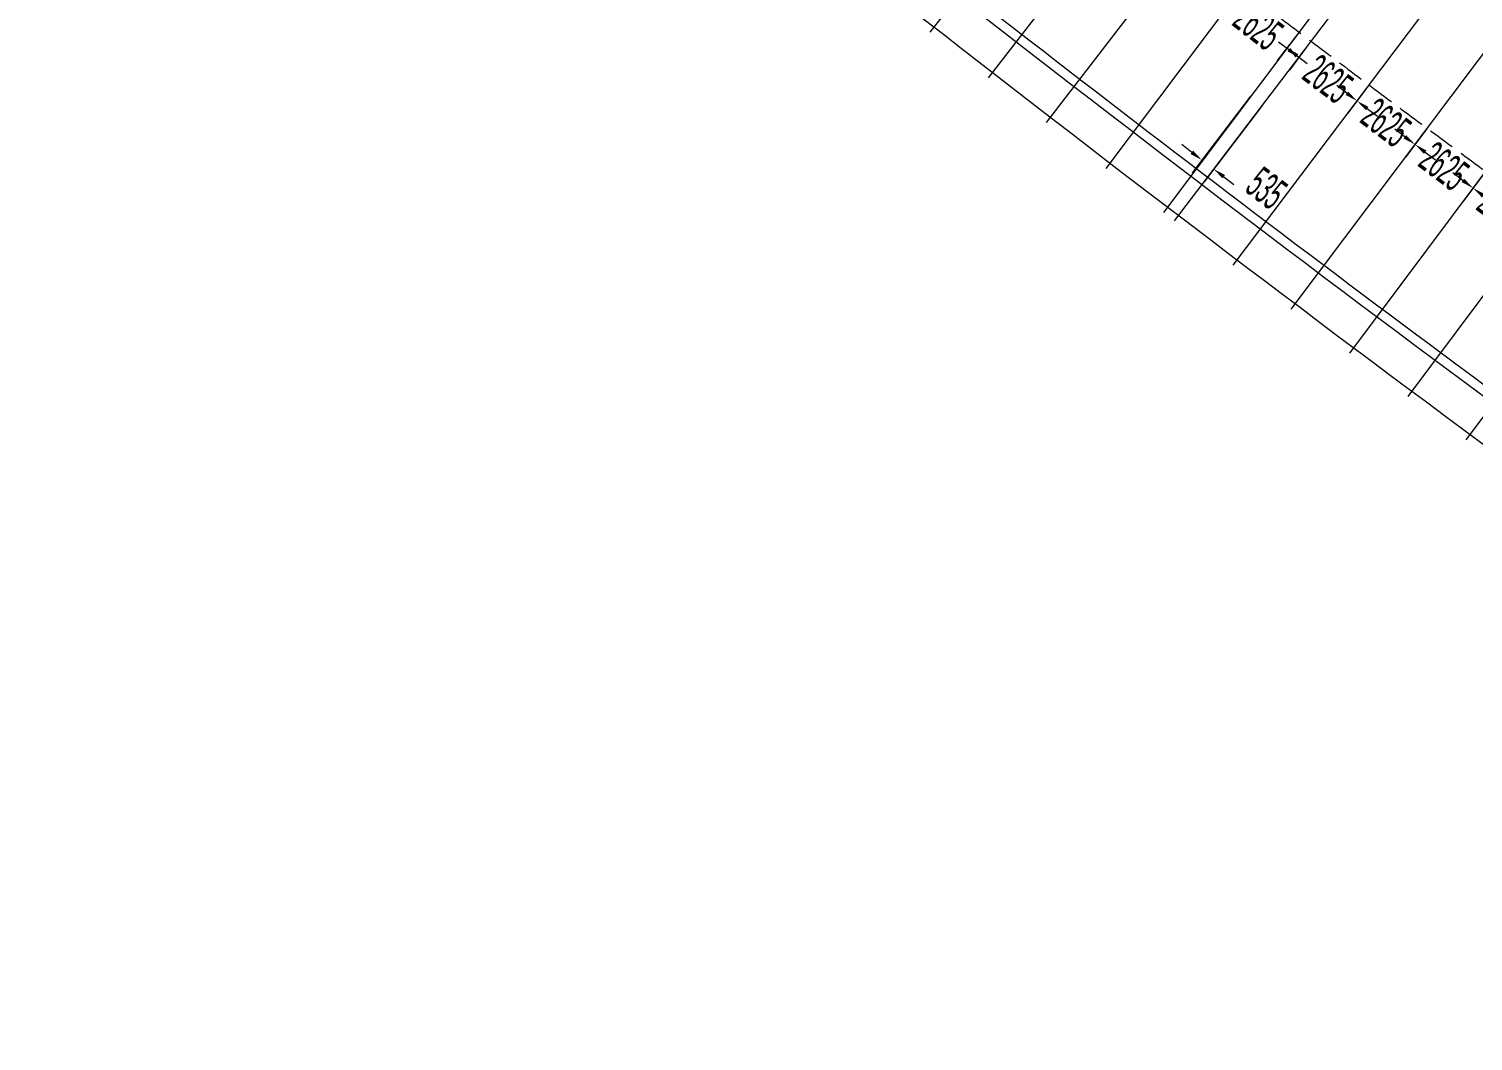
# Model space of a CAD drawing. Header units: millimetres. Extents: x 27228149 to 29012050, y 40856015 to 42918728.
# Drawn here: x 27665815 to 27718037, y 41950897 to 41987504 of the extents above; entities that cross this region are included whole.
import ezdxf

# ---------------------------------------------------------------- set-up
doc = ezdxf.new("R2010")
doc.units = ezdxf.units.MM
doc.header["$LTSCALE"] = 0.05
doc.linetypes.add('DGN Style 3', pattern=[27349.722329, 19535.51595, -7814.20638])
doc.layers.get('Defpoints').update_dxf_attribs({"lineweight": 0})
for name, color, linetype, lineweight in [('InnerEdge_NB', 7, 'Continuous', 0), ('InnerEdge_SB', 7, 'Continuous', 0), ('OuterEdge_NB', 7, 'Continuous', 0), ('OuterEdge_SB', 7, 'Continuous', 0), ('PlacementCurve_NB', 1, 'DGN Style 3', 0), ('PlacementCurve_SB', 1, 'DGN Style 3', 0), ('S-_ANOT----_A-', 7, 'Continuous', 0), ('S-_SEG-----_E-NB', 3, 'Continuous', 13), ('S-_WALLLBW-_E-', 40, 'Continuous', 13)]:
    doc.layers.add(name, color=color, linetype=linetype, lineweight=lineweight)
doc.styles.add('StyleWORKING', font='WORKING.shx')
doc.dimstyles.new('dim300', dxfattribs={"dimtxt": 750, "dimasz": 750, "dimexe": 375, "dimexo": 375, "dimgap": 375, "dimtad": 1, "dimdec": 0, "dimzin": 11, "dimdsep": 46, "dimtxsty": 'StyleWORKING', "dimsah": 1, "dimcen": 0.09, "dimclrd": 7, "dimclre": 7, "dimadec": 4, "dimazin": 3, "dimtfac": 1, "dimtdec": 0, "dimtmove": 0, "dimatfit": 3, "dimfxl": 1, "dimtolj": 1, "dimtzin": 0, "dimlwd": 0, "dimlwe": 0, "dimarcsym": 0})

# ---------------------------------------------------------------- blocks, each defined once
blk = doc.blocks.new('*D816')
at = {"layer": 'Defpoints', "color": 0, "linetype": 'Continuous', "transparency": 16777216}
for p in [(27712243, 41987146), (27714373, 41985610), (27713839, 41984900)]:
    blk.add_point(p, dxfattribs=at)
at = {"layer": 'S-_ANOT----_A-', "color": 7, "linetype": 'Continuous', "lineweight": 0, "transparency": 16777216}
for p, q in [((27711372, 41986752), (27711005, 41987029)), ((27714207, 41984623), (27714575, 41984347))]:
    blk.add_line(p, q, dxfattribs=at)
at = {"layer": 'S-_ANOT----_A-', "linetype": 'Continuous', "transparency": 16777216}
for p, q in [((27712174, 41987054), (27711395, 41986016)), ((27714304, 41985518), (27713494, 41984440))]:
    blk.add_line(p, q, dxfattribs=at)
at = {"layer": 'S-_ANOT----_A-', "color": 7, "linetype": 'Continuous', "transparency": 16777216}
for points in [[(27711418, 41986814), (27711326, 41986691), (27711740, 41986476)], [(27714253, 41984685), (27714161, 41984562), (27713839, 41984900)]]:
    blk.add_solid(points, dxfattribs=at)
at = {"layer": 'S-_ANOT----_A-', "color": 0, "linetype": 'Continuous', "transparency": 16777216, "insert": (27712791, 41985689), "char_height": 1150, "attachment_point": 5, "rotation": 323.0916, "style": 'StyleWORKING'}
blk.add_mtext('\\A1;{\\W0.47826;\\C0;2625}', dxfattribs=at)
blk = doc.blocks.new('*D817')
at = {"layer": 'Defpoints', "color": 0, "linetype": 'Continuous', "transparency": 16777216}
for p in [(27714373, 41985610), (27716428, 41983976), (27715938, 41983323)]:
    blk.add_point(p, dxfattribs=at)
at = {"layer": 'S-_ANOT----_A-', "linetype": 'Continuous', "transparency": 16777216}
for p, q in [((27714304, 41985518), (27713494, 41984440)), ((27716359, 41983884), (27715593, 41982863))]:
    blk.add_line(p, q, dxfattribs=at)
at = {"layer": 'S-_ANOT----_A-', "color": 7, "linetype": 'Continuous', "lineweight": 0, "transparency": 16777216}
for p, q in [((27713472, 41985176), (27713104, 41985452)), ((27716306, 41983047), (27716674, 41982771))]:
    blk.add_line(p, q, dxfattribs=at)
at = {"layer": 'S-_ANOT----_A-', "color": 7, "linetype": 'Continuous', "transparency": 16777216}
for points in [[(27713518, 41985237), (27713426, 41985115), (27713839, 41984900)], [(27716352, 41983108), (27716260, 41982986), (27715938, 41983323)]]:
    blk.add_solid(points, dxfattribs=at)
at = {"layer": 'S-_ANOT----_A-', "color": 0, "linetype": 'Continuous', "transparency": 16777216, "insert": (27714890, 41984113), "char_height": 1150, "attachment_point": 5, "rotation": 323.0916, "style": 'StyleWORKING'}
blk.add_mtext('\\A1;{\\W0.47826;\\C0;2625}', dxfattribs=at)
blk = doc.blocks.new('*D818')
at = {"layer": 'Defpoints', "color": 0, "linetype": 'Continuous', "transparency": 16777216}
for p in [(27716428, 41983976), (27718527, 41982399), (27718037, 41981747)]:
    blk.add_point(p, dxfattribs=at)
at = {"layer": 'S-_ANOT----_A-', "color": 7, "linetype": 'Continuous', "lineweight": 0, "transparency": 16777216}
for p, q in [((27715570, 41983599), (27715203, 41983876)), ((27718405, 41981470), (27718773, 41981194))]:
    blk.add_line(p, q, dxfattribs=at)
at = {"layer": 'S-_ANOT----_A-', "linetype": 'Continuous', "transparency": 16777216}
for p, q in [((27716359, 41983884), (27715593, 41982863)), ((27718458, 41982307), (27717692, 41981287))]:
    blk.add_line(p, q, dxfattribs=at)
at = {"layer": 'S-_ANOT----_A-', "color": 7, "linetype": 'Continuous', "transparency": 16777216}
for points in [[(27715617, 41983661), (27715524, 41983538), (27715938, 41983323)], [(27718451, 41981532), (27718359, 41981409), (27718037, 41981747)]]:
    blk.add_solid(points, dxfattribs=at)
at = {"layer": 'S-_ANOT----_A-', "color": 0, "linetype": 'Continuous', "transparency": 16777216, "insert": (27716989, 41982536), "char_height": 1150, "attachment_point": 5, "rotation": 323.0916, "style": 'StyleWORKING'}
blk.add_mtext('\\A1;{\\W0.47826;\\C0;2625}', dxfattribs=at)
blk = doc.blocks.new('*D819')
at = {"layer": 'Defpoints', "color": 0, "linetype": 'Continuous', "transparency": 16777216}
for p in [(27718527, 41982399), (27720670, 41980881), (27720136, 41980170)]:
    blk.add_point(p, dxfattribs=at)
at = {"layer": 'S-_ANOT----_A-', "color": 7, "linetype": 'Continuous', "lineweight": 0, "transparency": 16777216}
for p, q in [((27717670, 41982023), (27717302, 41982299)), ((27720504, 41979894), (27720872, 41979618))]:
    blk.add_line(p, q, dxfattribs=at)
at = {"layer": 'S-_ANOT----_A-', "linetype": 'Continuous', "transparency": 16777216}
for p, q in [((27718458, 41982307), (27717692, 41981287)), ((27720601, 41980789), (27719791, 41979711))]:
    blk.add_line(p, q, dxfattribs=at)
at = {"layer": 'S-_ANOT----_A-', "color": 7, "linetype": 'Continuous', "transparency": 16777216}
for points in [[(27717716, 41982084), (27717624, 41981962), (27718037, 41981747)], [(27720550, 41979955), (27720458, 41979833), (27720136, 41980170)]]:
    blk.add_solid(points, dxfattribs=at)
at = {"layer": 'S-_ANOT----_A-', "color": 0, "linetype": 'Continuous', "transparency": 16777216, "insert": (27719088, 41980960), "char_height": 1150, "attachment_point": 5, "rotation": 323.0916, "style": 'StyleWORKING'}
blk.add_mtext('\\A1;{\\W0.47826;\\C0;2625}', dxfattribs=at)
blk = doc.blocks.new('*D1241')
at = {"layer": 'Defpoints', "color": 0, "linetype": 'Continuous', "transparency": 16777216}
for p in [(27710061, 41985163), (27710486, 41984839), (27708231, 41982760)]:
    blk.add_point(p, dxfattribs=at)
at = {"layer": 'S-_ANOT----_A-', "linetype": 'Continuous', "transparency": 16777216}
for p, q in [((27709991, 41985071), (27707883, 41982302)), ((27710417, 41984747), (27708309, 41981978))]:
    blk.add_line(p, q, dxfattribs=at)
at = {"layer": 'S-_ANOT----_A-', "color": 7, "linetype": 'Continuous', "lineweight": 0, "transparency": 16777216}
for p, q in [((27707865, 41983039), (27707499, 41983317)), ((27709023, 41982157), (27709389, 41981878))]:
    blk.add_line(p, q, dxfattribs=at)
at = {"layer": 'S-_ANOT----_A-', "color": 7, "linetype": 'Continuous', "transparency": 16777216}
for points in [[(27707912, 41983100), (27707819, 41982978), (27708231, 41982760)], [(27709069, 41982218), (27708976, 41982096), (27708657, 41982436)]]:
    blk.add_solid(points, dxfattribs=at)
at = {"layer": 'S-_ANOT----_A-', "color": 0, "linetype": 'Continuous', "transparency": 16777216, "insert": (27710567, 41981741), "char_height": 1150, "attachment_point": 5, "rotation": 322.715, "style": 'StyleWORKING'}
blk.add_mtext('\\A1;{\\W0.47826;\\C0;535}', dxfattribs=at)
blk = doc.blocks.new('*D1243')
at = {"layer": 'Defpoints', "color": 0, "linetype": 'Continuous', "transparency": 16777216}
for p in [(27709772, 41989117), (27711857, 41987522), (27711307, 41986811)]:
    blk.add_point(p, dxfattribs=at)
at = {"layer": 'S-_ANOT----_A-', "color": 7, "linetype": 'Continuous', "lineweight": 0, "transparency": 16777216}
for p, q in [((27708866, 41988698), (27708503, 41988980)), ((27711670, 41986529), (27712034, 41986248))]:
    blk.add_line(p, q, dxfattribs=at)
at = {"layer": 'S-_ANOT----_A-', "linetype": 'Continuous', "transparency": 16777216}
for p, q in [((27709702, 41989026), (27708878, 41987962)), ((27711787, 41987431), (27710955, 41986356))]:
    blk.add_line(p, q, dxfattribs=at)
at = {"layer": 'S-_ANOT----_A-', "color": 7, "linetype": 'Continuous', "transparency": 16777216}
for points in [[(27708913, 41988759), (27708820, 41988638), (27709230, 41988417)], [(27711717, 41986590), (27711623, 41986468), (27711307, 41986811)]]:
    blk.add_solid(points, dxfattribs=at)
at = {"layer": 'S-_ANOT----_A-', "color": 0, "linetype": 'Continuous', "transparency": 16777216, "insert": (27710269, 41987615), "char_height": 1150, "attachment_point": 5, "rotation": 322.2744, "style": 'StyleWORKING'}
blk.add_mtext('\\A1;{\\W0.47826;\\C0;2625}', dxfattribs=at)

msp = doc.modelspace()

# ---------------------------------------------------------------- linework, layer by layer
at = {"layer": 'InnerEdge_NB'}
msp.add_lwpolyline([(27283724.5, 42878514.7, -0.0568157), (27345588.8, 42682480.7), (27368075.3, 42566916.3, 0.0263705), (27393633.3, 42464653, 0.0426618), (27458420.2, 42303807.1, 0.1075608), (27699785.7, 42006839.6, 0.026969), (27783127.3, 41947329.2), (27839783.5, 41911319.6)], format="xyb", dxfattribs=at)
at = {"layer": 'InnerEdge_SB', "extrusion": (0, 0, -1)}
msp.add_lwpolyline([(-27784629.2, 41949692.3, 0.026969), (-27701533.2, 42009027.3, 0.1075608), (-27460918.9, 42305070.6, 0.0691101), (-27370363.7, 42569291.8)], format="xyb", dxfattribs=at)
at = {"layer": 'OuterEdge_NB'}
msp.add_arc((28292740.9, 42749132.7), 964200, 231.3864192, 233.6911305, dxfattribs=at)
at = {"layer": 'OuterEdge_SB', "extrusion": (0, 0, -1)}
msp.add_arc((-28292711.8, 42749092), 933050, 302.4392298, 308.6125683, dxfattribs=at)
at = {"layer": 'PlacementCurve_NB'}
msp.add_lwpolyline([(27288809.3, 42846343.4, -0.0480477), (27337834.2, 42680971.8), (27359958.8, 42567267.3, 0.0690894), (27451045.4, 42301107.2, 0.1079959), (27694979, 42000696.1, 0.0193193), (27725549.4, 41977271, 0.0146476), (27778701.6, 41940923.9), (27835716.4, 41904662.4)], format="xyb", dxfattribs=at)
at = {"layer": 'PlacementCurve_SB'}
msp.add_lwpolyline([(27305541.4, 42854039, -0.0482858), (27355899.2, 42684467.3), (27377998.9, 42570890.3, 0.0688708), (27467496.8, 42309348.2, 0.1110949), (27715510, 42007942.3, 0.028125), (27802629.8, 41947720.4), (27845874.9, 41921290)], format="xyb", dxfattribs=at)
at = {"layer": 'S-_SEG-----_E-NB'}
for p, q in [((27698400.8, 41987382.3), (27708605.6, 42000386.4)), ((27700519.9, 41985733.7), (27710630.9, 41998810.7)), ((27702614.6, 41984113.2), (27712688.9, 41997218.6)), ((27704764.5, 41982459.6), (27714701.4, 41995670.4)), ((27706848.9, 41980865.5), (27716787, 41994074.9)), ((27707243, 41980565.1), (27717243.4, 41993726.9)), ((27709359.7, 41978957.3), (27719307.8, 41992158.7)), ((27711463.7, 41977368.1), (27721393.1, 41990583.5)), ((27713581.4, 41975777.6), (27723473.6, 41989020.9)), ((27715684.6, 41974206.9), (27725576.8, 41987450.3)), ((27717792.2, 41972642), (27727684.4, 41985885.4))]:
    msp.add_line(p, q, dxfattribs=at)
at = {"layer": 'S-_WALLLBW-_E-', "extrusion": (0, 0, -1)}
for radius, end in [(931300, 308.6125686), (932700, 308.6125686), (964500, 308.6122572), (965900, 308.6122572)]:
    msp.add_arc((-28292711.8, 42749092), radius, 302.4392298, end, dxfattribs=at)

# ---------------------------------------------------------------- dimensions: what is measured, and where the dimension line sits
at = {"layer": 'S-_ANOT----_A-', "linetype": 'Continuous'}
for base, p1, p2, angle, override, picture, middle, turn in [((27711306.5, 41986810.5), (27709772, 41989117), (27711857, 41987522.2), 142.2744, {"dimscale": 1000, "dimtxt": 1.15, "dimasz": 0.46, "dimexe": 0.575, "dimexo": 0.115, "dimgap": 0.2875, "dimtad": 1, "dimjust": 0, "dimtih": 0, "dimtoh": 0, "dimlfac": 1, "dimsah": 1, "dimcen": 0, "dimse1": 0, "dimse2": 0, "dimclre": 256, "dimclrt": 0, "dimtol": 0, "dimtfac": 1, "dimtofl": 0, "dimtmove": 2, "dimatfit": 3, "dimfrac": 0, "dimtolj": 1, "dimlwe": 65535}, '*D1243', (27710269.3, 41987614.7), 322.2744), ((27713839.4, 41984899.6), (27712243.2, 41987146), (27714372.8, 41985609.9), 143.09155, {"dimscale": 1000, "dimtxt": 1.15, "dimasz": 0.46, "dimexe": 0.575, "dimexo": 0.115, "dimgap": 0.2875, "dimtad": 1, "dimjust": 0, "dimtih": 0, "dimtoh": 0, "dimlfac": 1, "dimsah": 1, "dimcen": 0, "dimse1": 0, "dimse2": 0, "dimclre": 256, "dimclrt": 0, "dimtol": 0, "dimtfac": 1, "dimtofl": 0, "dimtmove": 2, "dimatfit": 3, "dimfrac": 0, "dimtolj": 1, "dimlwe": 65535}, '*D816', (27712790.6, 41985689.1), 323.09155), ((27715938.3, 41983323.2), (27714372.8, 41985609.9), (27716428.4, 41983975.8), 143.09155, {"dimscale": 1000, "dimtxt": 1.15, "dimasz": 0.46, "dimexe": 0.575, "dimexo": 0.115, "dimgap": 0.2875, "dimtad": 1, "dimjust": 0, "dimtih": 0, "dimtoh": 0, "dimlfac": 1, "dimsah": 1, "dimcen": 0, "dimse1": 0, "dimse2": 0, "dimclre": 256, "dimclrt": 0, "dimtol": 0, "dimtfac": 1, "dimtofl": 0, "dimtmove": 2, "dimatfit": 3, "dimfrac": 0, "dimtolj": 1, "dimlwe": 65535}, '*D817', (27714889.7, 41984112.5), 323.09155), ((27708231.1, 41982759.9), (27710486.4, 41984838.8), (27710060.7, 41985162.9), 142.71499, {"dimscale": 1000, "dimtxt": 1.15, "dimasz": 0.46, "dimexe": 0.575, "dimexo": 0.115, "dimgap": 0.2875, "dimtad": 1, "dimtih": 0, "dimtoh": 0, "dimlfac": 1, "dimsah": 1, "dimcen": 0, "dimse1": 0, "dimse2": 0, "dimclre": 256, "dimclrt": 0, "dimtol": 0, "dimtfac": 1, "dimtofl": 0, "dimtmove": 2, "dimatfit": 3, "dimfrac": 0, "dimtolj": 1, "dimlwe": 65535}, '*D1241', (27710566.9, 41981740.5), 322.71499), ((27718037.4, 41981746.7), (27716428.4, 41983975.8), (27718527.5, 41982399.3), 143.09155, {"dimscale": 1000, "dimtxt": 1.15, "dimasz": 0.46, "dimexe": 0.575, "dimexo": 0.115, "dimgap": 0.2875, "dimtad": 1, "dimjust": 0, "dimtih": 0, "dimtoh": 0, "dimlfac": 1, "dimsah": 1, "dimcen": 0, "dimse1": 0, "dimse2": 0, "dimclre": 256, "dimclrt": 0, "dimtol": 0, "dimtfac": 1, "dimtofl": 0, "dimtmove": 2, "dimatfit": 3, "dimfrac": 0, "dimtolj": 1, "dimlwe": 65535}, '*D818', (27716988.7, 41982536.1), 323.09155), ((27720136.2, 41980170.4), (27718527.5, 41982399.3), (27720669.6, 41980880.7), 143.09155, {"dimscale": 1000, "dimtxt": 1.15, "dimasz": 0.46, "dimexe": 0.575, "dimexo": 0.115, "dimgap": 0.2875, "dimtad": 1, "dimjust": 0, "dimtih": 0, "dimtoh": 0, "dimlfac": 1, "dimsah": 1, "dimcen": 0, "dimse1": 0, "dimse2": 0, "dimclre": 256, "dimclrt": 0, "dimtol": 0, "dimtfac": 1, "dimtofl": 0, "dimtmove": 2, "dimatfit": 3, "dimfrac": 0, "dimtolj": 1, "dimlwe": 65535}, '*D819', (27719087.6, 41980959.7), 323.09155)]:
    dim = msp.add_linear_dim(base=base, p1=p1, p2=p2, angle=angle, text='{\\W0.47826;\\C0;<>}', dimstyle='dim300', override=override, dxfattribs=at)
    dim.commit()
    dim.dimension.update_dxf_attribs({"geometry": picture, "text_midpoint": middle, "dimtype": 160, "text_rotation": turn})

doc.saveas('drawing.dxf')
